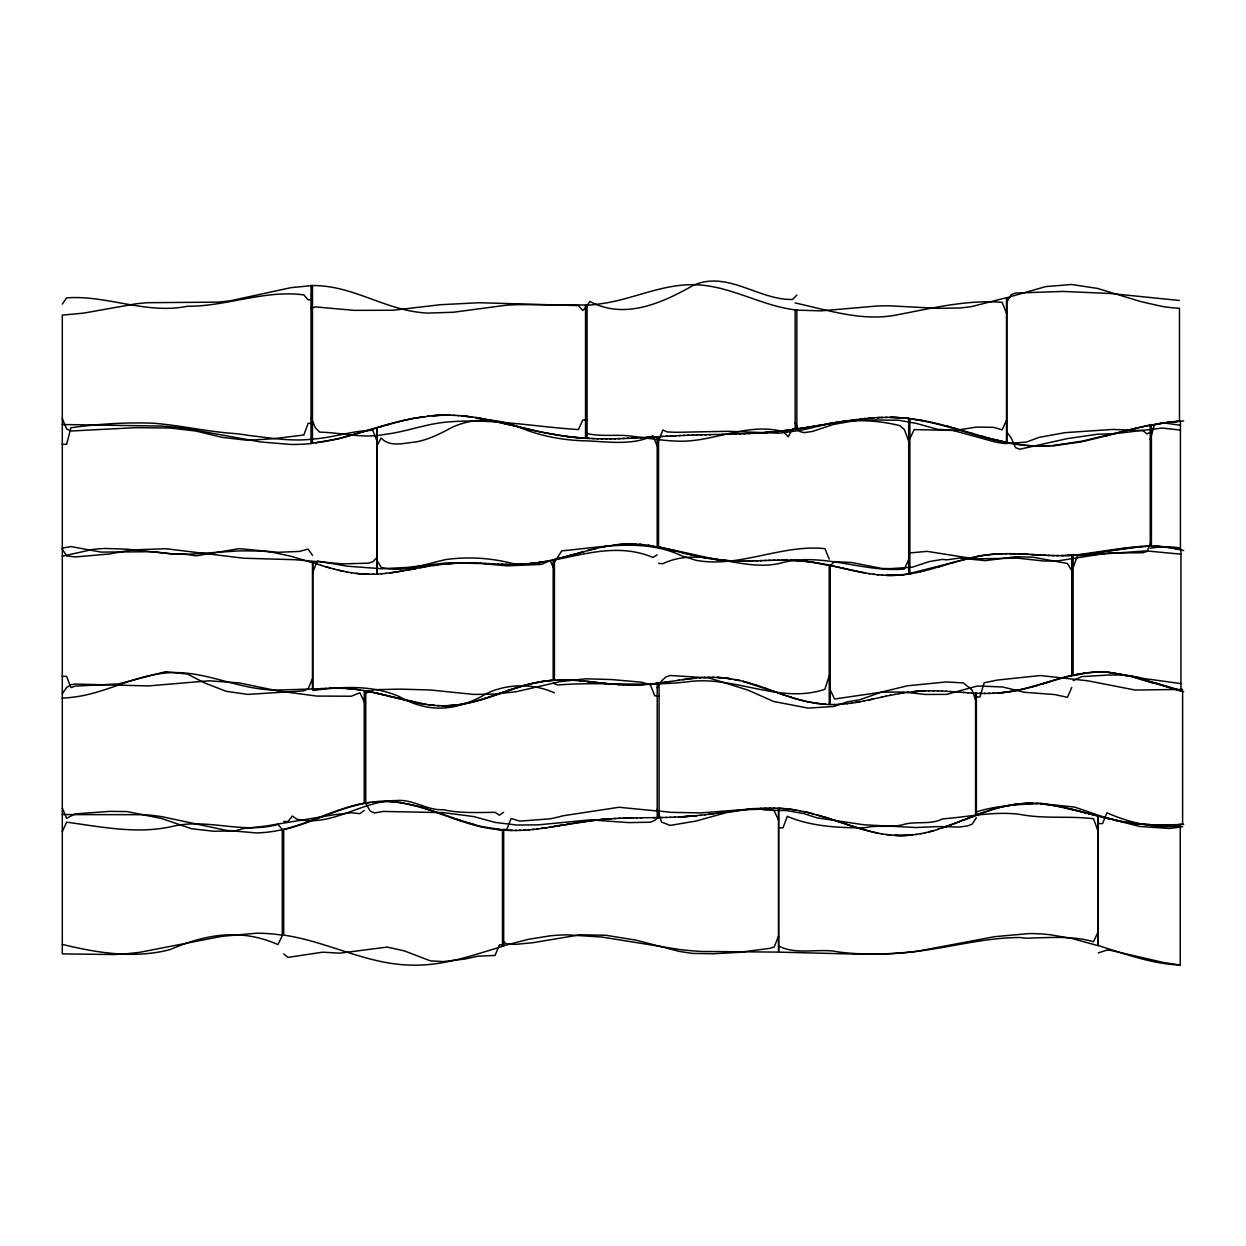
<?xml version="1.0" encoding="UTF-8"?>
<svg xmlns="http://www.w3.org/2000/svg" width="1246" height="1246" viewBox="0 0 1246 1246"><rect width="100%" height="100%" fill="white"/><g stroke="black" fill="none" stroke-linecap="round" stroke-linejoin="round"><path stroke-width="1.5" d="M1150.245 439.355L1154.544 424.465L1163.172 422.815L1180.429 425.275M829.229 675.488L824.914 689.287C780.775 704.239 736.23 676.516 691.203 681.375C646.814 687.153 601.818 681.375 557.492 685.004L553.177 683.229M1073.118 567.74L1077.432 555.732L1146.445 550.919L1180.943 554.174M312.886 572.132L317.2 560.98L347.385 566.214L381.899 568.752L407.769 567.366L446.598 562.896L481.096 563.519L506.982 565.855L541.48 564.422L550.109 560.575L554.423 569.78M658.527 440.897L662.841 429.995L667.155 431.941L675.784 432.331L727.539 431.287L779.295 433.187L800.867 430.322L831.051 423.297L848.308 420.79M778.532 936.151L774.218 946.882L769.903 948.346L739.719 952.287L713.833 953.735L692.278 953.392L679.335 951.414L636.208 940.2L606.008 935.279L580.138 934.796L532.696 942.724L515.439 944.39L506.81 943.938L502.496 941.197M312.466 678.852L308.151 688.773L303.837 690.86L247.767 694.396L226.196 691.312L204.624 682.917L187.383 674.039L165.811 671.641L118.37 683.929L75.243 686.11L70.929 687.605L66.614 676.36L62.3 676.36M1071.747 687.449L1067.433 697.308L1054.505 694.536L1024.305 692.278L1002.734 686.998L981.178 686.11L976.864 686.141L946.664 694.38L925.108 694.443L903.537 692.044L881.981 692.106L834.524 699.006L830.225 689.848M1151.397 541.527L1147.083 551.355L1142.769 552.757L1108.255 552.975L1056.499 561.089L1043.572 560.996L1017.686 558.161L974.559 558.878L927.117 551.355L909.86 552.944M908.692 559.47L904.378 569.033C863.587 572.599 824.229 552.663 783.609 562.32C743.846 574.095 702.277 544.704 662.841 563.737L658.527 563.348M62.3 831.643L66.614 822.173C102.25 826.97 138.586 834.711 174.44 825.942C208.845 818.513 243.468 834.29 277.951 824.354L282.266 829.4M1006.488 420.369L1002.173 429.792L993.545 427.347L976.303 427.098L954.732 430.462L937.475 429.278L915.919 423.297L898.662 420.229L859.849 419.84L833.963 424.325L812.392 431.459L803.779 432.642L799.465 431.35L795.15 422.519M1097.835 932.475L1093.521 941.742C1074.27 936.011 1053.041 937.522 1033.152 937.942A49.933 49.933 0 0 1 1020.209 937.522C979.683 937.475 940.123 950.667 899.441 952.894C879.365 954.623 859.024 954.498 839.056 952.053C819.245 947.63 796.833 955.62 778.672 945.994M909.86 438.639L914.175 429.605L952.988 430.431L996.115 442.252L1004.743 443.576L1026.315 442.096L1039.257 437.346L1065.128 432.642L1112.569 429.434L1142.769 430.524L1147.083 433.92L1151.397 431.77M282.266 935.715L277.951 944.577C240.727 928.161 206.353 933.97 170.126 949.592C134.397 958.89 97.64 953.003 62.3 944.39M376.853 445.99L381.167 438C389.78 447.672 404.42 442.937 415.681 441.987C427.97 439.76 439.293 434.262 450.18 428.328C471.782 417.379 497.107 417.846 519.193 427.253C540.935 436.443 564.687 440.57 588.205 440.928C609.574 441.972 633.061 445.398 652.888 435.804L657.203 446.037M553.177 564.064L561.806 550.825C602.005 547.274 644.322 537.82 682.574 556.199A241.708 241.708 0 0 1 695.517 560.186C738.831 568.503 781.242 544.081 824.914 548.661L829.229 559.096M1006.924 302.03L1011.238 294.648L1015.537 293.059L1062.994 291.424L1110.435 293.495L1179.448 300.473M585.527 308.432L589.825 301.376C624.589 320.144 662.218 302.949 693.352 285.35C727.399 270.102 758.783 300.333 792.549 299.461L796.864 295.115M657.218 687.776L661.533 680.923L665.831 677.014L670.146 675.488L708.974 677.917L747.787 690.035L773.673 701.498L808.171 708.102L834.041 706.451L846.984 701.903L859.927 699.722L881.498 692.091L907.368 685.798L946.181 681.951L963.438 682.933L972.067 690.004L976.381 702.214M976.381 817.688L972.067 824.213L967.753 825.849L959.124 827.079L946.181 826.721A158.335 158.335 0 0 0 933.254 826.783L915.997 827.531L864.241 824.821L816.8 817.797L803.857 813.591L786.6 810.601L765.044 810.025A45.417 45.417 0 0 0 752.101 808.654L726.216 812.657L696.031 821.052L670.146 825.413L661.533 822.064L657.218 809.028M62.3 304.102L66.614 297.856C106.798 294.897 146.685 314.693 187.383 306.251C226.538 306.532 264.541 289.648 303.837 294.897L308.151 299.897L312.466 299.336M62.3 693.711L66.614 687.543L70.929 684.693L75.243 684.07L148.554 685.907L208.939 680.814L239.139 682.901L277.951 690.923L316.764 696.078L351.279 696.234L359.907 692.792L364.221 701.887M587.068 305.893L582.754 310.519L578.44 305.613L479.243 302.731L440.43 304.709L392.973 310.254L354.16 310.363L315.347 306.89L311.033 308.385M377.149 557.429L372.834 561.744L368.536 563.161L342.65 563.877L295.209 559.719L243.453 558.208L165.811 548.707L131.313 549.953L109.741 553.956L75.243 556.962L66.614 555.903L62.3 549.112M830.225 565.809L834.524 561.635L851.781 562.538L881.981 568.503L890.594 568.612L912.165 567.226L929.423 561.541L942.365 559.392L946.664 559.859L959.607 558.083L985.493 560.638L1015.677 556.728L1032.934 557.211L1067.433 563.504L1071.747 570.684M659.072 816.504L654.757 820.366L650.443 822.22L628.872 822.609L590.059 819.868L538.303 824.852L516.732 825.039L495.176 822.422L473.605 816.535L443.42 812.657L383.036 811.426L374.407 813.015L370.093 810.944L365.779 803.39M364.221 810.445L359.907 813.654L351.279 812.75L334.021 814.759L265.009 826.191L243.453 828.528L234.824 830.989L213.253 831.191L191.697 828.761L161.497 818.482L126.999 811.567L109.741 811.364L75.243 813.887L66.614 818.295L62.3 808.093M503.68 812.314L499.366 815.196L495.051 812.361C477.779 812.408 460.35 813.498 443.296 809.698C426.662 810.632 412.706 798.67 395.854 800.602C361.574 800.524 331.981 827.593 296.657 819.043L292.343 816.052L288.028 821.488L283.714 821.488M657.203 554.922L652.888 557.414C606.475 537.945 561.432 565.326 514.878 564.08C492.248 558.021 469.103 556.355 445.866 559.563C424.964 564.049 402.147 573.285 381.167 567.304L376.853 560.435M365.779 693.165L374.407 689.677L400.278 689.116L430.477 690.004L473.605 694.427L495.176 694.084L516.732 691.608L559.875 681.655L585.745 678.805L611.63 679.553L641.815 682.232L650.443 684.942L654.757 695.813L659.072 695.813M1073.118 680.565L1081.746 676.625L1107.616 675.067L1120.559 674.958L1137.816 677.139A66.723 66.723 0 0 0 1150.759 679.428L1180.943 683.618M959.124 821.659L963.438 819.961M968.049 818.279L954.81 823.326M964.139 819.961L985.695 811.831M967.753 818.279L972.363 816.597M959.825 821.659L937.568 829.384M972.067 816.597L990.009 810.398M950.496 824.945L955.106 823.326M946.181 826.519L950.791 824.945M1098.287 952.91L1106.915 950.137L1111.23 950.464L1162.985 962.395L1180.242 965.074L1180.242 824.556L1173.981 824.712M502.668 692.34L489.289 696.81M493.603 695.346L511.296 689.396M941.883 827.998L946.477 826.519M506.546 690.86L519.909 686.671M62.3 548.131L70.929 546.573L101.113 552.103L152.869 551.713L174.44 554.268L183.069 553.8L196.011 555.887L239.139 548.645L277.951 552.305L299.523 551.417L308.151 549.097L312.466 555.295M484.974 698.227L489.725 696.81M480.676 699.567L485.41 698.227M989.604 810.398L994.324 809.075M515.174 687.994L528.538 684.288M1050.191 681.64L1032.747 686.717M1041.376 684.241L1054.505 680.347M381.463 426.615L376.853 427.892L376.853 574.079L381.899 573.799M946.664 564.531L937.849 567.101M946.477 564.531L955.293 562.008M938.254 829.384L928.94 831.814M62.3 556.246L92.484 549.47A138.836 138.836 0 0 1 105.427 548.458L126.999 549.19L174.44 554.049A225.947 225.947 0 0 0 187.383 554.33L239.139 550.872L260.694 551.012A148.539 148.539 0 0 1 273.637 552.523L290.894 556.23L321.515 565.404M942.365 565.824L933.534 568.347M1054.303 680.347L1058.804 679.07M381.167 426.615L390.091 424.123M950.791 563.254L959.607 560.793M476.361 700.813L481.096 699.567M385.481 425.338L394.406 422.939M579.873 552.85L553.177 559.765L553.177 680.207L559.875 680.005M570.434 555.311L584.187 551.635M579.063 552.85L588.501 550.452M1058.617 679.07L1063.118 677.855M993.919 809.075L998.638 807.86M1037.248 685.502L1028.433 687.854M571.244 555.311L562.32 557.663M929.236 569.531L933.737 568.347M959.42 560.793L963.921 559.656M1062.931 677.855L1067.433 676.703M929.236 831.814L933.939 830.661M476.782 700.813L463.419 703.85M587.691 550.452L596.818 548.256M588.205 550.452L597.114 548.256M1106.059 435.882L1136.305 428.157M1110.435 434.745L1084.503 441.115M523.803 685.425L532.852 683.275M394.11 422.939L398.72 421.802M924.921 570.652L929.423 569.531M558.006 558.753L562.616 557.663M998.233 807.86L1002.952 806.769M963.734 559.656L972.55 557.601M398.424 421.802L403.034 420.743M1024.119 688.929L1028.62 687.854M62.3 814.432A515.86 515.86 0 0 0 75.243 814.604L144.256 814.697A244.823 244.823 0 0 1 161.497 816.613L226.196 830.334L256.396 832.935A123.043 123.043 0 0 0 269.323 831.939C307.279 827.344 340.158 803.14 378.722 801.599A105.349 105.349 0 0 1 391.665 801.614L395.979 801.972M1067.246 676.703L1071.747 675.644L1071.747 555.342L1062.931 555.607M920.607 571.696L925.108 570.652M553.691 559.765L558.301 558.753M472.468 701.965L459.104 704.566M924.625 832.826L929.625 831.814M402.738 420.743L411.663 418.843M596.32 548.256L601.429 547.274M1136.259 428.157L1140.62 427.176M968.049 558.582L976.864 556.713M1019.804 689.895L1024.305 688.929M872.87 699.022L881.981 697.106M1071.56 675.644L1080.189 673.868M1002.547 806.769L1007.266 805.819M549.377 560.7L554.423 559.765L554.423 680.207A134.584 134.584 0 0 0 541.48 681.624M868.555 699.956L873.166 699.022M881.498 697.106L886.295 696.187M873.353 699.022L864.241 700.844M1140.573 427.176L1166.505 422.565A245.026 245.026 0 0 1 1179.448 421.241L1179.448 308.276L1175.134 307.996A155.641 155.641 0 0 1 1162.191 306.438L1140.62 301.532L1097.492 288.418L1071.607 284.493L1045.737 286.596L1006.924 297.701L1006.924 442.361L1024.165 445.087M916.293 572.615L920.794 571.696M1080.189 442.019L1084.55 441.115M885.813 696.187L890.594 695.284M532.431 683.275L542.617 681.624A134.584 134.584 0 0 1 555.56 680.207M538.303 682.387C509.832 687.59 483.869 702.744 454.79 705.127A109.025 109.025 0 0 1 441.847 705.781M600.634 547.274L614.371 545.032M601.133 547.274L605.743 546.402M1015.49 690.751L1019.991 689.895M920.311 833.699L925.311 832.826M890.111 695.284L894.908 694.443M550.109 560.7L540.748 562.273A170.593 170.593 0 0 1 527.821 563.815M864.724 700.844L855.613 702.448M410.23 418.843L428.904 416.148M415.977 418.017C381.743 423.406 349.83 438.623 315.347 442.891M1080.235 442.019L1054.303 445.647M916.48 572.615L907.664 574.11M411.367 569.297L415.977 568.488M407.053 570.092L416.398 568.488M412.083 569.297L402.738 570.87M415.681 568.488L425.026 566.914M1006.861 805.819L1011.581 805.025M312.886 690.502C341.482 686.608 371.775 684.708 399.156 696.498C428.624 713.553 456.566 710.936 485.41 694.256A53.905 53.905 0 0 1 498.353 689.069C516.669 683.696 537.291 685.082 554.423 692.854M976.677 556.713L981.178 555.934M894.426 694.443L899.223 693.664M419.995 567.678L424.606 566.914M855.909 702.448L860.41 701.685M605.447 546.402L610.057 545.655M536.746 682.387L541.044 681.624A134.584 134.584 0 0 1 553.987 680.207M1158.858 423.827L1150.245 425.369L1150.245 546.215M1015.677 690.751L1011.176 691.483A155.096 155.096 0 0 1 998.233 692.994M816.706 425.789L821.394 425.057M830.023 423.578L799.465 428.546M822.422 425.057C848.043 418.999 874.583 419.326 900.064 425.711L904.378 429.668L908.692 440.928M403.034 570.87L394.11 572.288M424.294 566.914L429.34 566.182M403.455 570.87L389.796 572.895M545.795 561.541L541.044 562.273A170.593 170.593 0 0 1 528.117 563.815M415.681 418.017L420.291 417.301M829.649 423.578L834.337 422.846M562.616 824.977L549.673 827.126M558.566 825.709L594.373 820.413A344.379 344.379 0 0 1 611.63 818.778M564.189 824.977L568.488 824.26M817.096 425.789L808.093 427.207M566.93 824.26L575.823 822.843M554.252 826.441L559.875 825.709M833.963 422.846L838.651 422.129M1101.744 551.916L1142.13 546.527M915.997 834.399L921.012 833.699M898.74 693.664L903.537 692.963M549.938 827.126L555.56 826.441M838.278 422.129L842.966 421.444M1086.06 673.183L1073.118 675.644L1073.118 555.342L1081.746 554.735M370.093 802.486C339.924 806.692 313.229 822.874 283.714 829.602L283.714 935.107C324.941 941.01 362.633 962.146 404.483 964.84A150.626 150.626 0 0 0 421.74 965.011C450.008 963.781 476.813 953.984 503.68 946.026L503.68 830.007L482.124 826.659M975.571 812.19C996.27 805.321 1018.605 804.838 1040.27 803.156A116.797 116.797 0 0 0 1053.213 804.807L1074.784 807.143L1104.968 817.501L1139.483 826.441L1169.667 828.465L1182.61 826.752M809.495 427.207L795.15 429.169L795.15 310.067L821.021 310.861L877.091 306.018A260.476 260.476 0 0 1 890.033 305.831L937.475 308.338L959.046 308.011A155.797 155.797 0 0 0 971.989 306.5L1006.488 297.701L1006.488 442.361M912.165 573.44L903.35 574.655M428.608 566.182L437.969 564.89M1157.877 423.827L1167.486 422.565A245.026 245.026 0 0 1 1180.429 421.241L1180.429 549.517M851.298 703.118L856.095 702.448M575.559 822.843L580.138 822.173M842.592 421.444L847.28 420.79M545.359 827.796L551.246 827.126M679.07 680.254L661.019 682.777M1011.176 805.025L1015.895 804.371A117.28 117.28 0 0 1 1033.152 803.374M1093.131 553.208L1133.502 547.306M1099.003 552.585L1084.503 554.299M665.831 682.169L670.441 681.546M579.873 822.173L584.452 821.535M419.995 417.301L424.606 416.678M846.906 420.79L852.622 420.167M796.552 429.169L800.867 428.546M678.26 680.254L687.699 679.039M541.044 828.403L545.623 827.796M546.932 827.796L536.746 828.964M432.923 565.497L437.533 564.89M903.054 692.963L907.851 692.371M394.842 572.288L385.481 573.394M666.127 682.169L656.704 683.322M791.21 429.761L795.524 429.169M682.574 679.631L696.327 678.058M584.187 821.535L588.766 820.943M721.901 812.563L731.091 811.395M851.22 420.167L865.565 418.594M851.594 420.167L856.937 419.575M717.603 813.155L722.462 812.563M730.53 811.395L735.405 810.819M718.148 813.155L708.974 814.261M846.984 703.663L851.781 703.118M792.549 429.761L788.235 430.306A472.857 472.857 0 0 1 766.664 432.471L757.739 433.063M661.813 682.777L648.076 684.241M588.501 820.943L593.065 820.413A344.379 344.379 0 0 1 610.322 818.778M734.844 810.819L739.719 810.274M709.254 814.261L713.833 813.716M437.237 564.89L442.283 564.36M1083.413 673.183L1093.131 672.279A107.078 107.078 0 0 1 1106.059 672.186M916.698 834.399L911.683 834.929A107.187 107.187 0 0 1 894.426 835.35M686.889 679.039L696.031 678.058M739.158 810.274L744.033 809.76M704.66 814.775L709.519 814.261M1180.242 825.942C1155.353 828.652 1129.406 822.874 1106.915 812.766L1102.601 823.575L1098.287 823.575M1090.375 553.785L1080.189 554.735A218.611 218.611 0 0 1 1067.246 555.514M907.368 692.371L912.165 691.857A180.732 180.732 0 0 1 925.108 690.938M613.562 545.032L623 544.206A120.8 120.8 0 0 1 635.943 544.113M532.431 829.447L538.303 828.964M1150.245 548.24C1160.135 546.542 1170.539 546.418 1180.429 547.991M700.345 815.242L705.205 814.775M859.849 419.061L864.537 418.594M743.473 809.76L769.903 808.95L774.218 810.912L778.532 820.07M441.551 564.36L446.598 563.908A211.945 211.945 0 0 1 459.525 563.083M700.906 815.242L696.031 815.678A401.274 401.274 0 0 1 678.774 816.94M842.67 704.099L847.467 703.663M427.487 416.148L433.219 415.743A167.073 167.073 0 0 1 450.476 415.198M528.117 829.852L533.989 829.447M747.787 809.308L752.662 808.903M864.163 418.594L874.194 417.862M381.167 573.799L386.213 573.394M903.537 574.655L899.036 575.06A121.89 121.89 0 0 1 886.093 575.325M1052.185 445.647L1082.385 441.115L1151.397 424.559L1151.397 546.262L1147.083 546.215M695.517 678.058L700.641 677.699M372.834 801.957L377.149 801.599A105.349 105.349 0 0 1 390.091 801.614L400.278 802.486M748.348 809.215L700.906 812.906L670.706 812.345A143.197 143.197 0 0 0 657.763 811.053L618.951 807.268L562.88 815.803A154.597 154.597 0 0 1 549.938 818.871L519.753 821.098L511.125 818.497L506.81 829.431L502.496 829.431M617.876 544.533L622.704 544.206M650.443 684.241L640.257 684.817A193.083 193.083 0 0 1 627.314 684.973M752.101 808.903L756.976 808.561M868.462 418.189L873.166 417.862M998.435 553.987L993.919 554.299A163.179 163.179 0 0 0 980.991 555.934M523.803 830.163L529.675 829.852M523.507 564.095L528.538 563.815A170.593 170.593 0 0 0 541.48 562.273M838.356 704.395L843.153 704.099M756.711 433.063L766.352 432.471A472.857 472.857 0 0 0 787.924 430.306M317.2 688.836L273.637 690.159A167.961 167.961 0 0 1 260.694 688.96C232.986 685.549 206.852 673.541 178.754 672.638A108.682 108.682 0 0 0 165.811 672.996C134.35 675.706 106.408 692.714 75.243 696.903A135.534 135.534 0 0 1 62.3 698.134M615.945 818.513L610.057 818.793A344.379 344.379 0 0 0 592.816 820.413M1054.365 445.647L1047.886 445.912A163.709 163.709 0 0 1 1026.315 445.507C986.318 442.19 949.592 423.593 909.86 418.874L909.86 573.44L978.873 555.934A163.179 163.179 0 0 1 991.816 554.299L1007.048 553.691M992.828 693.243L998.435 692.994A155.096 155.096 0 0 0 1011.363 691.483M872.776 417.862L878.492 417.612M648.574 437.19L653.184 436.941M699.831 677.699L704.956 677.45M756.415 808.561L761.275 808.311M639.961 437.689L648.886 437.19M652.888 436.941L663.152 436.443M645.895 437.439L658.838 436.692M752.397 433.312L758.035 433.063M316.764 688.836L321.515 688.602M641.597 437.689L631.333 438.14M661.813 436.443L667.467 436.225M666.127 436.225L671.781 435.991M614.371 818.513L620.259 818.295M631.629 438.14L637.282 437.907M748.083 433.53L753.737 433.312M1138.455 546.527L1150.759 546.215M1146.445 546.309L1125.512 547.819L1078.07 554.735A218.611 218.611 0 0 1 1065.128 555.514L1060.813 555.607M670.441 435.991L680.409 435.602M671.469 435.991L676.095 435.789M519.489 830.366L525.36 830.163M998.233 553.987L1002.734 553.785M674.46 817.142L679.335 816.94A401.274 401.274 0 0 0 696.592 815.678M627.018 438.327L632.968 438.14M321.079 688.602L325.829 688.399M743.769 433.717L749.422 433.53M519.193 564.298L524.223 564.095M1178.295 824.556L1182.61 824.369L1182.61 691.608L1131.944 676.422L1109.283 672.497M1179.386 824.556L1183.7 824.369M679.07 435.602L684.724 435.415M1182.61 689.396L1135.168 690.05L1087.711 680.783L1040.27 675.534L997.143 680.098L984.2 682.761L979.886 696.95L975.571 696.95M622.704 438.499L628.654 438.327M618.686 818.295L633.186 817.89M877.091 417.612L887.121 417.363M877.464 417.612L882.807 417.441M760.73 808.311L765.589 808.14M683.384 435.415L689.038 435.259M739.454 433.873L745.108 433.717M760.216 560.638L766.352 560.482M670.146 817.314L675.02 817.142M755.901 560.793L762.054 560.638M687.699 435.259L693.352 435.103M618.39 438.654L624.339 438.499M764.53 560.482L770.667 560.342M372.834 574.219L377.585 574.079M988.514 693.399L994.121 693.243M735.14 434.013L740.794 433.873M757.739 560.793L747.273 561.027M834.041 704.535L838.838 704.395M623 818.124L627.579 817.983M692.013 435.103L697.667 434.979M325.393 688.399L330.143 688.259M704.146 677.45L709.254 677.31M696.327 434.979L701.965 434.854M730.826 434.138L736.479 434.013M768.844 560.342L774.981 560.217M665.831 817.438L670.706 817.314M1175.928 824.712L1165.353 824.914M700.641 434.854L706.28 434.745M726.511 434.247L732.165 434.138M614.076 438.748L620.025 438.654M704.956 434.745L710.594 434.636M722.197 434.356L727.851 434.247M463.839 562.974L458.808 563.083A211.945 211.945 0 0 0 445.866 563.908M748.083 561.027L753.425 560.934M929.423 690.845L924.625 690.938A180.732 180.732 0 0 0 911.683 691.857M627.314 817.983L631.893 817.89M709.254 434.636L723.537 434.356M514.878 564.391L519.909 564.298M661.533 817.532L666.392 817.438M515.174 830.459L521.046 830.366M773.159 560.217L779.295 560.139M1166.443 824.914L1171.614 824.836M631.629 817.89L637.5 817.812M609.761 438.826L615.711 438.748M557.492 680.005L564.189 679.942M765.044 808.14L769.903 808.078M662.078 817.532L657.218 817.594L657.218 683.322M329.707 688.259L334.458 688.213M742.959 561.074L749.111 561.027M635.943 817.812L641.815 817.765M653.184 817.641L659.072 817.594L659.072 683.322L639.447 684.817A193.083 193.083 0 0 1 626.504 684.973M984.2 693.43L989.807 693.399M640.257 817.765L654.757 817.641M1161.038 824.945L1167.3 824.914M605.447 438.841L611.397 438.826M777.457 560.139L787.924 560.155M463.123 562.974L468.153 562.943M1056.499 555.623L1063.118 555.607M1004.743 553.691L1011.363 553.676M510.564 564.391L515.595 564.391M373.27 574.219L368.536 574.219A126.344 126.344 0 0 1 355.593 573.362M928.94 690.845L933.737 690.845M587.068 419.995L582.754 419.995L578.44 429.574C535.282 426.833 492.466 418.391 449.043 421.88C426.88 423.36 406.305 431.91 384.36 434.449C362.788 438.732 341.248 432.596 319.661 432.128L315.347 427.752L311.033 417.519M312.466 423.313L308.151 423.313L303.837 435.01L273.637 438.701L247.767 440.336L221.881 437.315L196.011 431.054L170.126 428.001L135.627 427.674L70.929 431.007L66.614 428.951L62.3 418.531M796.864 428.655L792.549 428.655L788.235 436.848L783.921 431.895C750.31 422.301 718.117 439.854 684.724 441.177C667.264 441.536 650.007 438.39 632.968 436.365C617.284 433.81 600.681 437.346 585.527 433.141M62.3 444.292L66.614 444.292L70.929 427.767C98.013 423.936 125.534 422.238 152.869 423.188C180.452 425.291 207.163 431.723 234.824 433.561A152.557 152.557 0 0 1 247.767 435.337C269.292 437.673 290.863 441.785 312.466 439.075C332.838 437.891 352.493 430.477 372.834 430.353L377.149 441.489M708.46 677.31L713.569 677.31M778.672 827.842L782.986 827.842L787.301 816.332C811.286 826.565 838.932 827.951 864.942 827.765C877.807 824.587 891.202 828.216 903.755 824.416C916.558 820.943 930.419 825.054 942.568 818.871C968.267 817.002 994.215 810.897 1020.209 814.448C1044.413 819.152 1069.364 815.709 1093.521 818.762L1097.835 830.63M503.68 944.873L499.366 944.873L495.051 955.448L477.81 956.196L464.867 959.031L443.296 961.585L430.353 960.868L404.483 950.947L387.226 947.085L339.784 953.159L322.527 952.193L288.028 957.364L283.714 953.984M885.719 417.363L891.435 417.379A192.865 192.865 0 0 1 908.692 418.376L908.692 574.11L900.064 575.06A121.89 121.89 0 0 1 887.121 575.325L881.779 575.107M738.644 561.058L744.797 561.074M829.743 704.504L834.524 704.535M510.86 830.428L516.732 830.459M601.133 438.81L607.082 438.841M334.021 688.213L338.772 688.228M769.358 808.078L774.218 808.109M1156.724 824.914L1162.985 824.945M1149.201 546.215L1155.073 546.262A129.537 129.537 0 0 1 1168 547.259M781.772 560.108L786.896 560.155M467.437 562.943L472.468 562.99M1052.185 555.576L1058.804 555.623M561.806 679.942L572.802 680.16M979.886 693.383L985.493 693.43M506.25 564.329L511.296 564.391M1011.176 553.676L1015.677 553.754M1009.058 553.676L1019.991 553.894M933.254 690.845L938.051 690.923M62.3 424.512L161.497 426.07A383.457 383.457 0 0 1 187.383 428.78L260.694 441.956L290.894 444.464A181.293 181.293 0 0 0 312.466 443.405L312.466 285.536L290.894 287.67L230.51 300.738A199.22 199.22 0 0 1 217.567 302.139L148.554 302.685A224.95 224.95 0 0 0 135.627 303.853L83.871 313.089L62.3 315.129L62.3 953.891L114.056 954.529A315.363 315.363 0 0 0 139.941 952.271L221.881 936.322L256.396 933.223A172.805 172.805 0 0 1 273.637 934.048L282.266 935.107L282.266 829.602M596.818 438.732L602.768 438.81M1180.242 965.027C1151.927 963.999 1125.06 953.906 1098.287 945.589L1098.287 816.052M734.33 560.98L740.482 561.058M1152.41 824.805L1158.671 824.914M471.751 562.99L476.782 563.099M1047.886 555.451L1054.505 555.576M786.086 560.155L792.238 560.279M501.936 564.204L506.982 564.329M437.533 705.657L443.42 705.781A109.025 109.025 0 0 0 456.348 705.127M338.336 688.228L343.086 688.353M981.178 693.383L975.571 693.243L975.571 814.946L997.143 807.86L1014.4 804.371A117.28 117.28 0 0 1 1031.641 803.374L1037.451 803.514M622.19 684.833L628.872 684.973A193.083 193.083 0 0 0 641.815 684.817M454.79 415.339L449.043 415.198A167.073 167.073 0 0 0 431.801 415.743M592.504 438.592L598.454 438.732M712.774 677.31L717.883 677.45A124.787 124.787 0 0 1 730.826 678.774M476.065 563.099L481.096 563.254M773.673 808.109L778.532 808.265L778.532 952.115L700.906 951.43A407.364 407.364 0 0 1 679.335 949.499L601.693 937.023L567.195 934.827A190.872 190.872 0 0 0 549.938 935.871L528.382 939.328L502.496 946.026L502.496 830.007L506.81 830.288M512.418 830.428L508.119 830.288A143.181 143.181 0 0 1 495.176 829.057M511.125 830.428L506.546 830.288A143.181 143.181 0 0 1 493.603 829.057C459.338 824.618 428.826 805.617 394.406 801.972M937.568 690.923L942.365 691.078M497.621 564.049L502.668 564.204M566.12 680.005L571.244 680.16M730.016 560.793L736.168 560.98M1043.572 555.264L1050.191 555.451M1148.096 824.634L1154.357 824.805M480.364 563.254L485.41 563.441M824.914 704.333L830.023 704.504M1019.804 553.894L1024.305 554.081M1017.686 553.894L1032.934 554.548M493.307 563.846L498.353 564.049M594.14 438.592L588.205 438.39A281.082 281.082 0 0 1 566.634 436.396M791.21 560.279L796.552 560.498A196.011 196.011 0 0 1 809.495 561.681L813.809 562.273M790.4 560.279L794.714 560.498A196.011 196.011 0 0 1 807.657 561.681L818.124 562.943M484.678 563.441L494.039 563.846M488.993 563.644L493.603 563.846M972.067 693.041L976.864 693.243M1045.877 555.264L1030.629 554.548M941.883 691.078L946.664 691.296M617.876 684.615L624.558 684.833M1024.119 554.081L1028.62 554.299M342.65 688.353L347.385 688.586A169.207 169.207 0 0 1 360.328 689.941M1037.061 554.813L1041.563 555.046M453.357 415.339L459.104 415.572M1032.747 554.548L1037.248 554.813M967.753 692.776L972.55 693.041M570.434 680.16L577.116 680.425M1150.058 824.634L1145.744 824.369A213.705 213.705 0 0 1 1128.487 822.469L1119.001 820.989M1149.201 824.634L1143.781 824.369A213.705 213.705 0 0 1 1126.54 822.469L1113.597 820.133M589.825 438.39L585.527 438.125L585.527 305.332M731.854 560.793L725.702 560.529A187.757 187.757 0 0 1 712.774 559.127M946.181 691.296L950.978 691.561M640.257 544.377L635.133 544.113A120.8 120.8 0 0 0 622.19 544.206M433.219 705.376L439.106 705.657M963.438 692.48L968.235 692.776M1035.956 803.514L1041.765 803.81M950.496 691.561L955.293 691.857M620.259 684.615L609.247 683.945M1110.373 672.497L1104.968 672.186A107.078 107.078 0 0 0 1092.026 672.279M954.81 691.857L963.921 692.48M890.111 835.022L895.126 835.35A107.187 107.187 0 0 0 912.384 834.945M574.749 680.425L581.43 680.752M457.671 415.572L467.733 416.382M877.464 574.764L882.807 575.107M825.709 704.333L807.657 701.95M825.428 704.333L816.286 703.46M615.945 684.319L604.949 683.524M579.063 680.752L590.059 681.609M1024.119 445.087L1028.48 445.507M639.961 544.377L644.571 544.798M639.447 544.377L648.886 545.359M611.63 683.945L597.114 682.59M1040.27 803.81L1050.394 804.807M434.792 705.376L424.606 704.348M428.904 704.94L433.655 705.376M461.986 415.93L472.047 416.927M583.377 681.157L594.373 682.092M605.743 683.524L587.691 681.609M795.15 302.965C829.197 310.347 863.369 322.138 898.662 314.537C932.444 308.12 967.55 299.492 1002.173 302.357L1006.488 313.167M873.166 574.281L878.492 574.764M592.816 682.092L598.687 682.59M890.812 835.022L881.498 833.901M885.813 834.54L890.407 835.022M466.3 416.382L476.361 417.55M1179.448 429.963L1162.191 428.063L1114.749 433.686L1097.492 434.231L1067.308 438.608L1019.851 449.23L1015.537 447.61L1011.238 438.016L1006.924 432.191M1044.584 804.246L1059.022 806.287M351.279 572.786L356.013 573.362A126.344 126.344 0 0 0 368.956 574.219M562.32 435.804L566.93 436.396A281.082 281.082 0 0 0 588.501 438.39M868.851 573.674L874.194 574.281M1113.597 672.996L1130.854 676.422L1152.41 682.901M558.006 435.134L562.616 435.804M708.46 558.473L713.569 559.143A187.757 187.757 0 0 0 726.511 560.529M648.574 545.359L653.184 546.028M648.076 545.359L661.813 547.695M915.919 419.45L929.236 421.755M811.971 562.273L829.229 565.45L829.229 704.504M817.096 703.46L803.343 700.968M400.168 802.486L417.535 806.069M1048.898 804.807L1063.336 807.19M1123.316 821.784L1127.63 822.469A213.705 213.705 0 0 0 1144.887 824.369M476.065 417.55L480.676 418.267M474.928 417.55L515.174 425.852M864.537 572.958L869.879 573.674M426.163 704.348L390.091 696.421M420.291 703.632L425.026 704.348M553.691 434.402L558.301 435.134M346.964 572.054L351.699 572.786M730.016 678.774L739.454 680.409M795.228 810.04L800.244 810.788M1176.629 548.629L1167.486 547.259A129.537 129.537 0 0 0 1154.544 546.262M817.096 562.943L822.422 563.706M704.146 557.71L709.254 558.473M924.921 420.914L911.605 418.874A193.473 193.473 0 0 0 890.033 417.379M370.093 691.39L359.907 689.941A169.207 169.207 0 0 0 346.964 688.586M480.364 418.267L484.974 419.045M549.377 433.624L553.987 434.402M877.184 833.107L882.184 833.901M865.565 572.958L838.651 567.366M860.223 572.148L864.724 572.958M420.712 703.632L403.034 699.8M821.394 563.706L826.737 564.547M545.063 432.783L549.673 433.624M699.831 556.869L704.956 557.71M484.678 419.045L489.289 419.886M347.385 572.054L338.336 570.232M1119.858 820.989L1057.527 806.287M799.543 810.788L808.872 812.626M368.956 691.39L413.22 701.872M855.909 571.275L860.41 572.148M656.704 546.807L674.756 550.716M1175.071 548.629L1183.7 550.53M540.748 431.879L545.359 432.783M734.33 679.522L739.158 680.409M825.709 564.547L831.051 565.45M488.993 419.886L493.603 420.79M1006.861 442.361L993.545 439.402M695.517 555.95L700.641 556.869M877.869 833.107L864.537 829.976M872.87 832.172L877.464 833.107M928.846 421.755L933.534 422.69M536.434 430.945L541.044 431.879M851.594 570.341L856.095 571.275M1115.544 820.133L1097.446 816.052M493.307 420.79L506.546 423.749M830.023 565.45L838.838 567.366M532.135 429.979L536.746 430.945M851.781 570.341L842.966 568.363M803.857 811.644L813.171 813.7M343.086 571.213L334.021 569.142M808.467 701.95L795.228 698.617M1062.931 807.19L1067.651 808.156M696.327 555.95L682.574 552.866M1002.547 441.458L989.231 438.281M843.994 568.363L830.225 565.45L830.225 704.504M1110.373 819.198L1101.744 817.142M933.161 422.69L937.849 423.702M527.821 428.967L532.431 429.979M500.799 422.737L539.627 431.879L565.497 436.396A281.082 281.082 0 0 0 587.068 438.39L587.068 305.036M665.317 548.645L692.013 554.968M1183.7 691.608L1133.502 676.422L1107.616 672.186A107.078 107.078 0 0 0 1094.689 672.279C1065.408 673.276 1038.775 687.185 1010.085 691.483A155.096 155.096 0 0 1 997.143 692.994M738.644 680.409L743.769 681.422M377.149 693.212L399.156 698.679M523.507 427.939L528.117 428.967M477.81 825.631L482.233 826.659M519.193 426.895L523.803 427.939M510.564 424.793L519.489 426.895M1067.246 808.156L1076.279 810.305M873.166 832.172L855.613 827.391M937.475 423.702L942.163 424.777M386.213 695.299L364.221 690.611L364.221 803.172M808.171 812.626L830.428 818.809M1071.56 809.199L1080.593 811.426M803.857 700.968L790.4 697.277M941.789 424.777L950.791 427.082M1093.131 814.915L1097.835 816.052L1097.835 945.589L1071.965 938.503L1050.394 934.765A177.15 177.15 0 0 0 1028.838 933.581L994.324 936.712L916.698 951.352A334.551 334.551 0 0 1 890.812 953.751L860.628 954.218L778.672 952.115L778.672 808.265A156.716 156.716 0 0 1 795.929 810.04M743.473 681.422L748.083 682.574M742.959 681.422L777.971 692.823M477.919 825.631L456.238 819.027M1080.189 811.426L1084.908 812.594M1088.817 813.747L1093.521 814.915M1084.503 812.594L1089.222 813.747M946.103 425.898L955.106 428.297M989.604 438.281L980.602 435.898M334.458 569.142L325.393 566.712M417.426 806.069L421.849 807.283M985.306 437.112L976.303 434.636M954.732 428.297L963.734 430.82M816.8 814.868L821.394 816.114M860.223 828.715L864.942 829.976M469.29 823.232L473.605 824.478M330.143 567.974L321.079 565.404M747.787 682.574L752.397 683.836M959.046 429.543L972.363 433.374M971.989 433.374L976.677 434.636M421.74 807.283L426.163 808.592M821.114 816.114L825.709 817.438M860.628 828.715L846.984 824.587M795.524 698.617L781.772 694.365M752.101 683.836L756.711 685.207M317.2 564.049L312.886 562.678L312.886 689.1M856.313 827.391L838.356 821.675M825.428 817.438L839.056 821.675M1155.073 682.901L1180.943 690.596L1180.943 549.517L1166.443 547.259A129.537 129.537 0 0 0 1153.516 546.262M426.054 808.592L443.42 814.463M829.743 818.809L847.685 824.587M791.21 697.277L777.457 692.823M756.415 685.207L761.026 686.639M460.662 820.491L451.924 817.532M760.73 686.639L765.324 688.15M438.981 812.937L447.735 816.005M447.61 816.005L452.049 817.532M782.581 694.365L769.358 689.692M765.044 688.15L769.639 689.692M976.381 693.243L976.381 814.946M658.527 436.692L658.527 546.807L714.597 559.143A187.757 187.757 0 0 0 727.539 560.529M657.203 436.692L657.203 546.807M377.149 574.079L377.149 427.892L338.336 438.888L311.033 443.405L311.033 285.536A110.769 110.769 0 0 1 323.976 286.128C355.531 289.337 383.347 306.812 414.544 311.687A126.936 126.936 0 0 0 427.487 313.104L453.357 312.248L505.113 305.348A246.77 246.77 0 0 1 518.056 304.616L589.825 305.036A175.873 175.873 0 0 0 602.768 303.479C631.956 299.196 659.274 285.583 689.038 284.742A107.156 107.156 0 0 1 701.965 285.163C734.86 288.293 764.032 306.563 796.864 310.067L796.864 429.169L786.896 430.306A472.857 472.857 0 0 1 765.324 432.471M365.779 690.611L365.779 803.172M312.466 562.678L312.466 689.1M890.407 417.379A193.473 193.473 0 0 1 911.979 418.874M1049.989 445.912A163.709 163.709 0 0 1 1028.433 445.507M1166.443 422.565A245.088 245.088 0 0 1 1183.7 420.946M446.161 563.908A211.945 211.945 0 0 1 459.104 563.083M795.524 560.498A196.011 196.011 0 0 1 808.467 561.681M911.979 691.857A180.732 180.732 0 0 1 924.921 690.938M696.327 815.678A401.274 401.274 0 0 1 679.07 816.94M778.267 808.265A156.716 156.716 0 0 1 795.524 810.04M911.979 834.945A107.187 107.187 0 0 1 894.721 835.35M1015.49 804.371A117.28 117.28 0 0 1 1032.747 803.374M432.923 415.743A167.073 167.073 0 0 1 450.18 415.198M899.223 575.06A121.89 121.89 0 0 1 886.295 575.325M717.089 677.45A124.787 124.787 0 0 1 730.016 678.774M455.226 705.127A109.025 109.025 0 0 1 442.283 705.781M717.603 677.45A124.787 124.787 0 0 1 730.53 678.774"/></g></svg>
